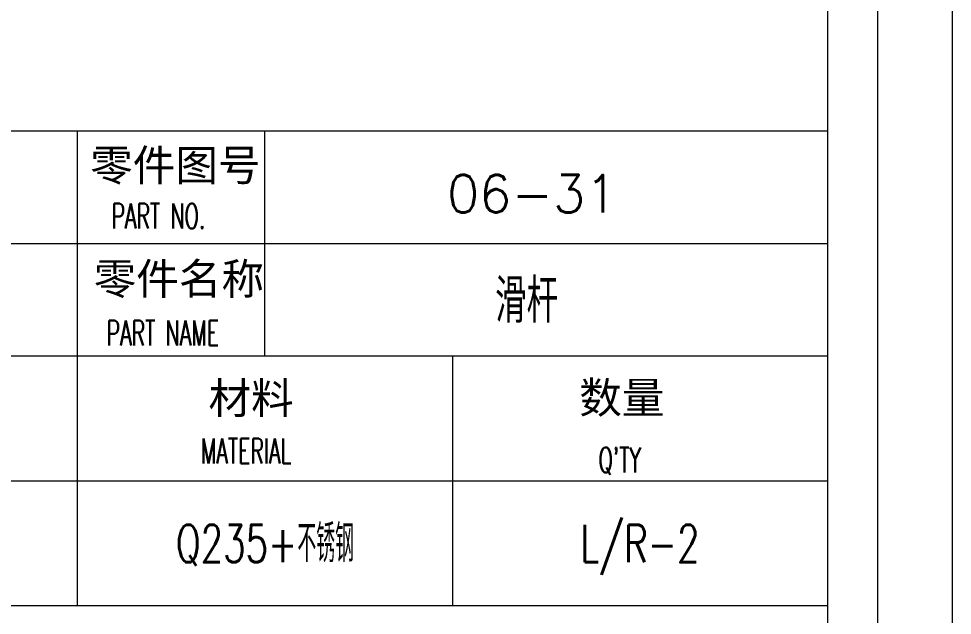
# Model space of a CAD drawing. Header units: millimetres. Extents: x 29078 to 32945, y -44812 to -43100.
# Drawn here: x 32139.1 to 32437.9, y -44703.3 to -44512.4 of the extents above; entities that cross this region are included whole.
import ezdxf
from ezdxf.enums import TextEntityAlignment as Align

# ---------------------------------------------------------------- set-up
doc = ezdxf.new("R2010")
doc.units = ezdxf.units.MM
doc.layers.add('Title_frame', color=7, linetype='Continuous', lineweight=13)
doc.layers.add('TK', color=7, linetype='Continuous', lineweight=13)
doc.layers.add('不可打印', color=7, linetype='Continuous', lineweight=13, plot=False)
doc.styles.get("Standard").update_dxf_attribs({"font": 'simplex.shx', "bigfont": 'gbcbig.shx'})

# ---------------------------------------------------------------- blocks, each defined once
blk = doc.blocks.new('A$C2D533E0D')
at = {"layer": 'TK', "ltscale": 2}
for p, q in [((-6, 291), (-6, 6)), ((-10, 287), (-10, 10)), ((-10, 287), (-10, 10))]:
    blk.add_line(p, q, dxfattribs=at)
at = {"layer": '不可打印', "color": 1, "linetype": 'Continuous', "ltscale": 2}
blk.add_line((0, 297), (0, 0), dxfattribs=at)
blk = doc.blocks.new('*U40')
at = {"layer": 'TK'}
for p, q in [((-1671.986, 12566.92), (-1671.986, 12604.92)), ((-1656.986, 12586.92), (-1656.986, 12604.92)), ((-1731.986, 12595.92), (-1611.986, 12595.92)), ((-1731.986, 12586.92), (-1611.986, 12586.92)), ((-1641.986, 12586.92), (-1641.986, 12566.92)), ((-1611.986, 12566.92), (-1731.986, 12566.92))]:
    blk.add_line(p, q, dxfattribs=at)
blk.add_lwpolyline([(-1791.986, 12604.92), (-1611.986, 12604.92), (-1611.986, 12548.92), (-1791.986, 12548.92)], close=True, dxfattribs=at)
blk.add_lwpolyline([(-1791.986, 12576.92), (-1611.986, 12576.92)], dxfattribs=at)
at = {"layer": 'Title_frame', "color": 3, "linetype": 'Continuous', "width": 0.6}
for s, p in [('PART NO.', (-1669.272, 12597.105)), ('MATERIAL', (-1662.11, 12578.308)), ("Q'TY", (-1630.286, 12577.604))]:
    blk.add_text(s, height=2, dxfattribs=at).set_placement(p)
at = {"layer": 'TK', "color": 3, "linetype": 'Continuous', "width": 0.6}
blk.add_text('PART NAME', height=2, dxfattribs=at).set_placement((-1669.659, 12587.746))
at = {"layer": 'TK', "color": 3, "char_height": 2.5, "attachment_point": 1}
for s, insert, width in [('{\\fﾷￂￋￎ_GB2312|b0|i0|c134|p49;零件图号}', (-1670.977, 12603.42), 16.98), ('{\\fﾷￂￋￎ_GB2312|b0|i0|c134|p49;零件名称}', (-1670.697, 12594.336), 18.34), ('{\\fﾷￂￋￎ_GB2312|b0|i0|c134|p49;材料}', (-1661.507, 12584.791), 16.9757), ('{\\fﾷￂￋￎ_GB2312|b0|i0|c134|p49;数量}', (-1631.843, 12584.829), 16.9757)]:
    blk.add_mtext(s, dxfattribs=dict(at, insert=insert, width=width))

msp = doc.modelspace()

# ---------------------------------------------------------------- block references
at = {"layer": 'TK', "xscale": 4, "yscale": 4, "zscale": 4}
for name, p in [('A$C2D533E0D', (32437.898, -44812.306)), ('*U40', (38845.844, -94967.985))]:
    msp.add_blockref(name, p, dxfattribs=at)

# ---------------------------------------------------------------- texts
at = {"layer": 'TK'}
for s, height, p in [('06-31', 12, (32303.435, -44568.424)), ('滑杆', 14, (32301.637, -44602.678))]:
    msp.add_text(s, height=height, dxfattribs=at).set_placement(p, align=Align.MIDDLE_CENTER)
at = {"layer": 'TK', "width": 0.7}
for s, p in [('L/R-2', (32337.898, -44680.306)), ('Q235+不锈钢', (32217.898, -44680.306))]:
    msp.add_text(s, height=12, dxfattribs=at).set_placement(p, align=Align.MIDDLE_CENTER)

doc.saveas('drawing.dxf')
